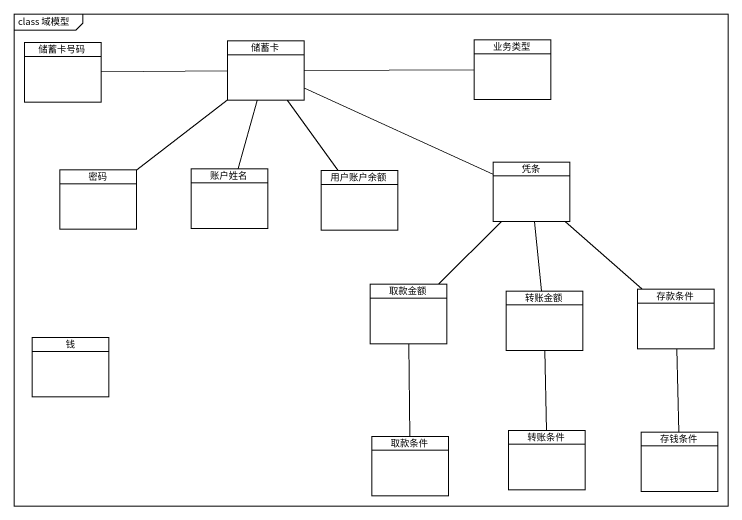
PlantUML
@startuml
mainframe class 域模型
hide circle
hide empty members
class 储蓄卡号码
class 储蓄卡
class 业务类型
class 凭条
class 密码
class 账户姓名
class 用户账户余额
class 取款金额
class 转账金额
class 存款条件
class 钱
class 取款条件
class 转账条件
class 存钱条件
储蓄卡号码 -right- 储蓄卡
业务类型 -left- 储蓄卡
凭条 -left- 储蓄卡
凭条 -- 取款金额
凭条 -- 存款条件
密码 -up- 储蓄卡
账户姓名 -up- 储蓄卡
用户账户余额 -up- 储蓄卡
转账金额 -up- 凭条
转账金额 -- 转账条件
存款条件 -- 存钱条件
取款条件 -up- 取款金额
@enduml
